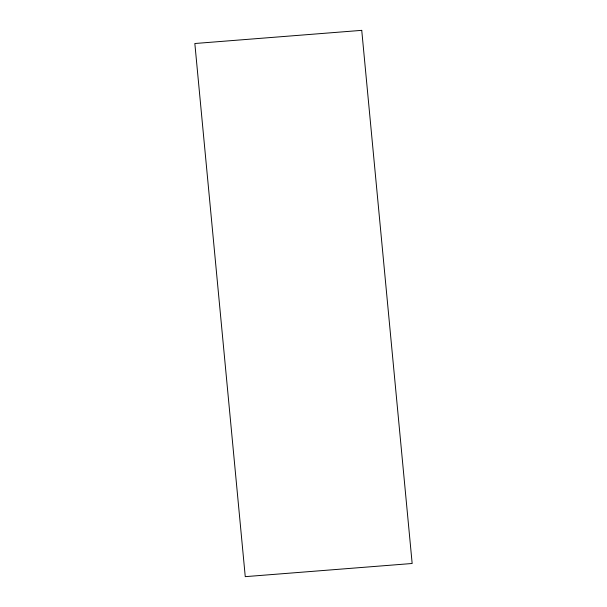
<?xml version="1.0" encoding="UTF-8"?>
<svg xmlns="http://www.w3.org/2000/svg" width="607" height="607" viewBox="0 0 607 607"><rect width="100%" height="100%" fill="white"/><g stroke="black" fill="none" stroke-linecap="round" stroke-linejoin="round"><path stroke-width="0.91" d="M361.742 30.35L194.839 43.507L245.258 576.65L412.161 563.493L361.742 30.35"/></g></svg>
